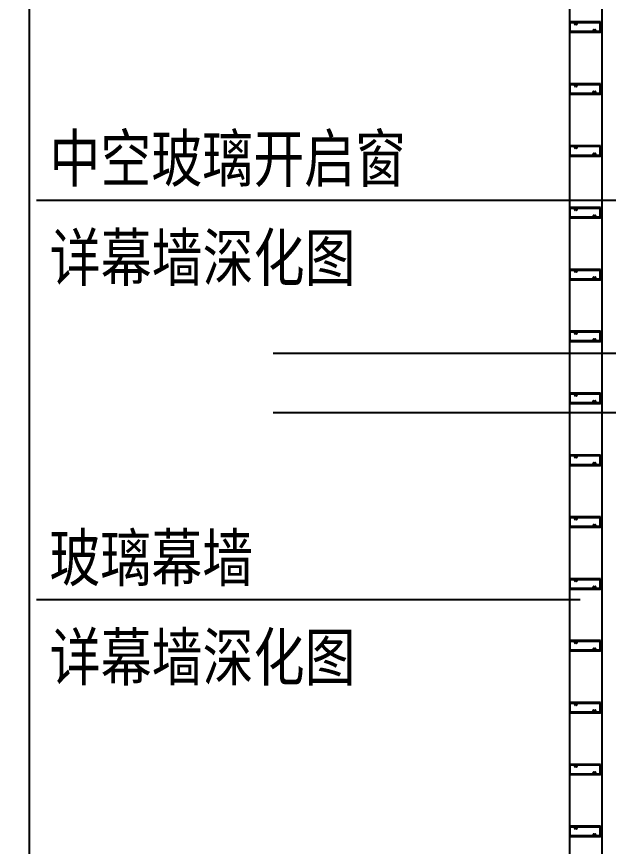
# Model space of a CAD drawing. Header units: millimetres. Extents: x 12351878 to 12381578, y 696206 to 738256.
# Drawn here: x 12364993 to 12366428, y 721680 to 723691 of the extents above; entities that cross this region are included whole.
import ezdxf

# ---------------------------------------------------------------- set-up
doc = ezdxf.new("R2010")
doc.units = ezdxf.units.MM
doc.header["$LTSCALE"] = 1000
for name, color, linetype in [('A-ANNO-DIMS', 3, 'Continuous'), ('A-ANNO-SYMB', 3, 'Continuous'), ('DIM_LEAD', 3, 'Continuous'), ('EXTRUSION-V', 141, 'Continuous'), ('EXTRUSION1', 4, 'Continuous'), ('PUB_TEXT', 7, 'Continuous'), ('SYMBOL', 7, 'Continuous'), ('型材断面填充', 254, 'Continuous')]:
    doc.layers.add(name, color=color, linetype=linetype)
doc.styles.add('_TCH_DIM_T3', font='SIMPLEX', dxfattribs={"width": 0.705882, "bigfont": 'GBCBIG'})
doc.styles.add('宋体', font='', dxfattribs={"width": 0.65})
doc.styles.get('宋体').set_extended_font_data('SimSun')
doc.dimstyles.new('_TCH_ARCH&&50', dxfattribs={"dimtxt": 148.75, "dimasz": 50, "dimexe": 125, "dimexo": 150, "dimgap": 63.125, "dimtad": 1, "dimdec": 0, "dimzin": 0, "dimdsep": 46, "dimtxsty": '_TCH_DIM_T3', "dimblk": 'ARCHTICK', "dimcen": 0.09, "dimclrt": 7, "dimazin": 2, "dimtfac": 1, "dimtdec": 0, "dimtix": 1, "dimtmove": 2, "dimatfit": 3, "dimfxl": 0, "dimtolj": 1, "dimtzin": 0, "dimarcsym": 0})

# ---------------------------------------------------------------- blocks, each defined once
blk = doc.blocks.new('20210923-LC06')
at = {"layer": '型材断面填充', "linetype": 'ByBlock'}
h = blk.add_hatch(color=256, dxfattribs=at)
h.paths.add_polyline_path([(75, 12.5), (0, 12.5), (0, -12.5), (75, -12.5)])
edge = h.paths.add_edge_path(flags=16)
edge.add_arc((73, 10.5), 0.5, 0, 90, ccw=False)
edge.add_line((73.5, 10.5), (73.5, -10.5))
edge.add_arc((73, -10.5), 0.5, -90, 0, ccw=False)
edge.add_line((73, -11), (63.7, -11))
edge.add_arc((63.7, -10.5), 0.5, 157.9757, 270, ccw=False)
edge.add_arc((60, -9), 3.5, 337.9757, 405.5225)
edge.add_arc((62, -7), 0.7, 45.5225, 150)
edge.add_line((61.4, -6.7), (61.3, -6.7))
edge.add_arc((61.9, -7.1), 0.7, 150, 224.9739)
edge.add_arc((60, -9), 2, -224.9739, 44.9739, ccw=False)
edge.add_arc((58.1, -7.1), 0.7, 315.0261, 390)
edge.add_line((58.7, -6.7), (58.6, -6.7))
edge.add_arc((58, -7), 0.7, 30, 134.4775)
edge.add_arc((60, -9), 3.5, 134.4775, 202.0243)
edge.add_arc((56.3, -10.5), 0.5, -90, 22.0243, ccw=False)
edge.add_line((56.3, -11), (2, -11))
edge.add_arc((2, -10.5), 0.5, 180, 270, ccw=False)
edge.add_line((1.5, -10.5), (1.5, 10.5))
edge.add_arc((2, 10.5), 0.5, 90, 180, ccw=False)
edge.add_line((2, 11), (11.3, 11))
edge.add_arc((11.3, 10.5), 0.5, -22.0243, 90, ccw=False)
edge.add_arc((15, 9), 3.5, 157.9757, 225.5225)
edge.add_arc((13, 7), 0.7, 225.5225, 330)
edge.add_line((13.6, 6.7), (13.7, 6.7))
edge.add_arc((13.1, 7.1), 0.7, 330, 404.9739)
edge.add_arc((15, 9), 2, -44.9739, 224.9739, ccw=False)
edge.add_arc((16.9, 7.1), 0.7, 135.0261, 210)
edge.add_line((16.3, 6.7), (16.4, 6.7))
edge.add_arc((17, 7), 0.7, 210, 314.4775)
edge.add_arc((15, 9), 3.5, 314.4775, 382.0243)
edge.add_arc((18.7, 10.5), 0.5, 90, 202.0243, ccw=False)
edge.add_line((18.7, 11), (73, 11))
at = {"color": 0, "linetype": 'ByBlock'}
blk.add_lwpolyline([(75, 12.5), (0, 12.5), (0, -12.5), (75, -12.5)], close=True, dxfattribs=at)
blk.add_lwpolyline([(73, 11, -0.414214), (73.5, 10.5), (73.5, -10.5, -0.414214), (73, -11), (63.7, -11, -0.531846), (63.2, -10.3, 0.30357), (62.5, -6.5, 0.490314), (61.4, -6.7), (61.3, -6.7, 0.339327), (61.4, -7.6, -2.412658), (58.6, -7.6, 0.339327), (58.7, -6.7), (58.6, -6.7, 0.490314), (57.5, -6.5, 0.30357), (56.8, -10.3, -0.531846), (56.3, -11), (2, -11, -0.414214), (1.5, -10.5), (1.5, 10.5, -0.414214), (2, 11), (11.3, 11, -0.531846), (11.8, 10.3, 0.30357), (12.5, 6.5, 0.490314), (13.6, 6.7), (13.7, 6.7, 0.339327), (13.6, 7.6, -2.412658), (16.4, 7.6, 0.339327), (16.3, 6.7), (16.4, 6.7, 0.490314), (17.5, 6.5, 0.30357), (18.2, 10.3, -0.531846), (18.7, 11)], format="xyb", close=True, dxfattribs=at)
blk = doc.blocks.new('gyblcqs2')
at = {"layer": 'EXTRUSION-V'}
blk.add_line((3265, 3605.6, 0), (3265, -2844.4, 0), dxfattribs=at)
at = {"layer": 'EXTRUSION-V', "elevation": 0}
blk.add_lwpolyline([(3187, 3605.6), (3187, -2844.4)], dxfattribs=at)
at = {"layer": 'EXTRUSION1'}
for p in [(3187, 3593.1, 0), (3187, 3443.1, 0)]:
    blk.add_blockref('20210923-LC06', p, dxfattribs=at)
blk = doc.blocks.new('gyqs08')
at = {"layer": 'EXTRUSION-V'}
for p, q in [((3265, 2645.6), (3265, 1109.3)), ((3265, 1109.3), (3265, 0))]:
    blk.add_line(p, q, dxfattribs=at)
for points in [[(3187, 2680.6), (3187, 1109.3)], [(3187, 1109.3), (3187, 0)]]:
    blk.add_lwpolyline(points, dxfattribs=at)
at = {"layer": 'EXTRUSION1'}
for p in [(3187, 1793.1, 0), (3187, 1643.1, 0), (3187, 1493.1, 0), (3187, 1343.1, 0), (3187, 1193.1, 0), (3187, 1043.1, 0), (3187, 893.1, 0), (3187, 743.1, 0), (3187, 593.1, 0), (3187, 443.1, 0), (3187, 293.1, 0), (3187, 143.1, 0), (3187, -6.9, 0)]:
    blk.add_blockref('20210923-LC06', p, dxfattribs=at)
blk = doc.blocks.new('_ArchTick')
at = {"color": 0, "linetype": 'ByBlock', "const_width": 0.4}
blk.add_lwpolyline([(-0.5, -0.5), (0.5, 0.5)], dxfattribs=at)
blk = doc.blocks.new('*D212')
at = {"layer": 'A-ANNO-DIMS', "color": 0, "lineweight": -2, "transparency": 16777216}
for p, q in [((12365024, 724633.5), (12364529.8, 724633.5)), ((12364654.8, 721033.5), (12364654.8, 724633.5)), ((12365024, 721033.5), (12364529.8, 721033.5))]:
    blk.add_line(p, q, dxfattribs=at)
at = {"layer": 'Defpoints', "color": 0, "transparency": 16777216}
for p in [(12364654.8, 724633.5), (12365174, 724633.5), (12365174, 721033.5)]:
    blk.add_point(p, dxfattribs=at)
at = {"layer": 'A-ANNO-DIMS', "color": 0, "lineweight": -2, "transparency": 16777216, "xscale": 50, "yscale": 50, "zscale": 50}
for p, rotation in [((12364654.8, 724633.5), 90), ((12364654.8, 721033.5), 270)]:
    blk.add_blockref('_ArchTick', p, dxfattribs=dict(at, rotation=rotation))
at = {"layer": 'A-ANNO-DIMS', "color": 7, "transparency": 16777216, "insert": (12364517.3, 722833.5), "char_height": 148.75, "attachment_point": 5, "rotation": 90, "style": '_TCH_DIM_T3'}
blk.add_mtext('\\A1;3600', dxfattribs=at)
blk = doc.blocks.new('*D225')
at = {"layer": 'A-ANNO-DIMS', "color": 0, "lineweight": -2, "transparency": 16777216}
for p, q in [((12365504.6, 723783.5), (12364899, 723783.5)), ((12365024, 721033.5), (12365024, 723783.5)), ((12365504.6, 721033.5), (12364899, 721033.5))]:
    blk.add_line(p, q, dxfattribs=at)
at = {"layer": 'Defpoints', "color": 0, "transparency": 16777216}
for p in [(12365024, 723783.5), (12365654.6, 723783.5), (12365654.6, 721033.5)]:
    blk.add_point(p, dxfattribs=at)
at = {"layer": 'A-ANNO-DIMS', "color": 0, "lineweight": -2, "transparency": 16777216, "xscale": 50, "yscale": 50, "zscale": 50}
for p, rotation in [((12365024, 723783.5), 90), ((12365024, 721033.5), 270)]:
    blk.add_blockref('_ArchTick', p, dxfattribs=dict(at, rotation=rotation))
at = {"layer": 'A-ANNO-DIMS', "color": 7, "transparency": 16777216, "insert": (12364886.5, 722408.5), "char_height": 148.75, "attachment_point": 5, "rotation": 90, "style": '_TCH_DIM_T3'}
blk.add_mtext('\\A1;2750', dxfattribs=at)

msp = doc.modelspace()

# ---------------------------------------------------------------- linework, layer by layer
at = {"layer": 'A-ANNO-SYMB'}
for points in [[(12365615.6, 722875.5), (12367720.5, 722875.5), (12367758.8, 722980.5), (12367795.8, 722770.5), (12367833, 722875.5), (12369938, 722875.5)], [(12365615.6, 722732), (12367720.5, 722732), (12367758.8, 722837), (12367795.8, 722627), (12367833, 722732), (12369938, 722732)]]:
    msp.add_lwpolyline(points, dxfattribs=at)
at = {"layer": 'DIM_LEAD'}
for p, q in [((12366534.5, 723245.5, 0), (12365041.5, 723245.5)), ((12366360, 722277), (12365041.5, 722277))]:
    msp.add_line(p, q, dxfattribs=at)

# ---------------------------------------------------------------- block references
at = {"layer": 'SYMBOL'}
for name, p in [('gyqs08', (12363147.5, 721872.9)), ('gyblcqs2', (12363147.5, 718272.9))]:
    msp.add_blockref(name, p, dxfattribs=at)

# ---------------------------------------------------------------- texts
at = {"layer": 'PUB_TEXT', "style": '宋体', "width": 0.8}
for s, p in [('中空玻璃开启窗 ', (12365072.3, 723291.1)), ('详幕墙深化图', (12365073.3, 723050.5)), ('玻璃幕墙', (12365072.3, 722322.6)), ('详幕墙深化图', (12365073.3, 722082))]:
    msp.add_text(s, height=113.29, dxfattribs=at).set_placement(p)

# ---------------------------------------------------------------- dimensions: what is measured, and where the dimension line sits
at = {"layer": 'A-ANNO-DIMS'}
for p1, p2, distance, picture, middle in [((12365174, 721033.5), (12365174, 724633.5), 519.2, '*D212', (12364517.3, 722833.5)), ((12365654.6, 721033.5), (12365654.6, 723783.5), 630.6, '*D225', (12364886.5, 722408.5))]:
    dim = msp.add_aligned_dim(p1=p1, p2=p2, distance=distance, dimstyle='_TCH_ARCH&&50', dxfattribs=at)
    dim.commit()
    dim.dimension.update_dxf_attribs({"geometry": picture, "text_midpoint": middle})

doc.saveas('drawing.dxf')
